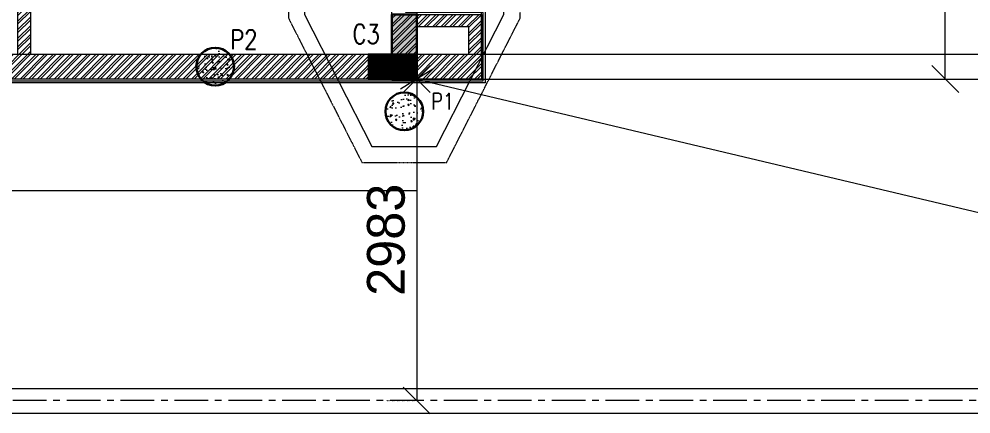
# Model space of a CAD drawing. Header units: metres. Extents: x 5205117 to 5948571, y 646915 to 1143748.
# Drawn here: x 5706594 to 5715427, y 806113 to 809777 of the extents above; entities that cross this region are included whole.
import ezdxf

# ---------------------------------------------------------------- set-up
doc = ezdxf.new("R2010")
doc.units = ezdxf.units.M
doc.header["$MEASUREMENT"] = 0
doc.header["$PDMODE"] = 35
doc.header["$PDSIZE"] = 10
for name, pattern in [('CENTER', [2, 1.25, -0.25, 0.25, -0.25]), ('DASHED', [0.75, 0.5, -0.25]), ('DOT2', [0.125, 0, -0.125]), ('HIDDEN', [0.375, 0.25, -0.125])]:
    doc.linetypes.add(name, pattern=pattern)
doc.layers.get('0').update_dxf_attribs({"color": 1, "linetype": 'DASHED', "lineweight": 30})
for name, color, linetype, lineweight in [('A-Center line', 1, 'CENTER', 9), ('PLOT', 7, 'Continuous', 5), ('road ht', 8, 'Continuous', 5), ('S-COLUMN & WALL', 5, 'Continuous', 30), ('S-COLUMN_H', 250, 'Continuous', 0), ('S-FOUND-EXCAVATION', 253, 'HIDDEN', 0), ('S-FOUND-FOOTING', 7, 'Continuous', 15), ('S-PILE', 96, 'Continuous', 30), ('S-TEXT COL.', 1, 'Continuous', 0), ('S-TEXT PILE', 7, 'Continuous', 0)]:
    doc.layers.add(name, color=color, linetype=linetype, lineweight=lineweight)
doc.layers.add('A-GF', color=8, linetype='Continuous', lineweight=0, transparency=0.5)
doc.styles.add('SETU 1', font='romans.shx', dxfattribs={"width": 0.8})
doc.styles.get("Standard").update_dxf_attribs({"font": 'GOTHIC.TTF'})
doc.dimstyles.get("Standard").update_dxf_attribs({"dimtxt": 2, "dimasz": 1, "dimexe": 0, "dimexo": 0, "dimgap": 0.1, "dimtad": 1, "dimdsep": 46, "dimtxsty": 'Standard', "dimblk": 'OBLIQUE', "dimcen": 0.1, "dimclrd": 256, "dimclre": 256, "dimclrt": 256, "dimadec": 0, "dimazin": 0, "dimtfac": 1, "dimtofl": 0, "dimtmove": 1, "dimatfit": 2, "dimldrblk": 'OPEN90', "dimfxl": 1, "dimtolj": 1, "dimtzin": 0, "dimlwd": -1, "dimlwe": -1, "dimarcsym": 0})

# ---------------------------------------------------------------- blocks, each defined once
blk = doc.blocks.new('P2')
at = {"layer": 'S-PILE', "lineweight": 0}
h = blk.add_hatch(dxfattribs=at)
h.set_pattern_fill('AR-CONC', color=256, scale=20)
h.set_pattern_definition([(49.99999999999999, (0, 0), (143.4520365201507, -12.55042699651902), [15, -165]), (355, (0, 0), (-27.7502667226, 150.4384267400024), [12, -132]), (100.45144446, (11.9543362, -1.0458688), (115.7017693454224, 137.8879981937259), [12.7480384, -140.2284224]), (46.18420000000001, (0, 40), (213.4482661343145, -33.10385615861531), [22.5, -247.5]), (96.63563549, (17.787349, 37.2413386), (186.9323891348457, 194.8237201549101), [19.1220684, -210.342752]), (351.1841639899999, (0, 40), (186.9323890109546, 194.823720053998), [18, -198.0000002]), (21, (20, 30), (119.3814104236923, -80.52377813306776), [15, -165]), (326.0000000000001, (20, 30), (48.66306638431634, 145.0300090093706), [12, -132]), (71.45144474, (29.9484508, 23.2896852), (168.0444753459942, 64.50623056127077), [12.748038, -140.2284224]), (37.50000000000001, (0, 0), (2.431971063458134, 66.5787707662623), [0, -130.4, 0, -134, 0, -132.5]), (7.499999999999999, (0, 0), (52.61390748842972, 78.88234237647205), [0, -76.39999999999999, 0, -127.4, 0, -50.5]), (327.5, (-44.6, 0), (106.7644872344818, -4.510974346875951), [0, -50, 0, -156, 0, -207]), (317.5, (-64.6, 0), (116.6372338684772, 20.02099646646354), [0, -65, 0, -103.6, 0, -147])])
edge = h.paths.add_edge_path()
edge.add_arc((0, 0), 175, 0, 360)
at = {"layer": 'S-PILE'}
blk.add_circle((0, 0), 175, dxfattribs=at)
blk = doc.blocks.new('_Oblique')
at = {"color": 0, "linetype": 'ByBlock', "lineweight": -2}
blk.add_line((-0.5, -0.5), (0.5, 0.5), dxfattribs=at)
blk = doc.blocks.new('*D269')
at = {"layer": 'Defpoints', "color": 0, "ltscale": 5, "transparency": 16777216}
for p in [(5710283.693550553, 809220.2669085914), (5722848.693550552, 806237.5943430499), (5722848.693550552, 806237.5943430499)]:
    blk.add_point(p, dxfattribs=at)
at = {"layer": 'road ht', "color": 1, "ltscale": 5, "transparency": 16777216}
blk.add_line((5710283.693550553, 809220.2669085914), (5722848.693550552, 806237.5943430499), dxfattribs=at)
at = {"layer": 'road ht', "color": 1, "ltscale": 5, "transparency": 16777216, "xscale": 250, "yscale": 250, "zscale": 250}
for p, rotation in [((5710283.693550553, 809220.2669085914), 166.6463209083907), ((5722848.693550552, 806237.5943430499), 346.6463209083907)]:
    blk.add_blockref('_Oblique', p, dxfattribs=dict(at, rotation=rotation))
at = {"layer": 'road ht', "color": 1, "ltscale": 5, "transparency": 16777216, "insert": (5716631.741208034, 808005.060941221), "char_height": 350, "attachment_point": 5, "rotation": 346.64632090839075}
blk.add_mtext('\\A1;12914', dxfattribs=at)
blk = doc.blocks.new('_Open90')
at = {"color": 0, "linetype": 'ByBlock', "lineweight": -2}
for p, q in [((-0.5, 0.5), (0, 0)), ((0, 0), (-1, 0)), ((0, 0), (-0.5, -0.5))]:
    blk.add_line(p, q, dxfattribs=at)
blk = doc.blocks.new('*D270')
at = {"layer": 'Defpoints', "color": 0, "ltscale": 5, "transparency": 16777216}
for p in [(5710283.693550553, 809520.2669085915), (5722848.693551507, 809220.2669085732), (5722848.693551507, 809153.1496837491)]:
    blk.add_point(p, dxfattribs=at)
at = {"layer": 'road ht', "linetype": 'DOT2', "ltscale": 5, "transparency": 16777216}
for p, q in [((5710283.693550553, 809520.2669085915), (5710283.693550553, 809220.2669085732)), ((5722848.693551507, 809153.1496837491), (5722848.693551507, 809220.2669085732))]:
    blk.add_line(p, q, dxfattribs=at)
at = {"layer": 'road ht', "color": 1, "ltscale": 5, "transparency": 16777216}
blk.add_line((5710283.693550553, 809220.2669085732), (5722848.693551507, 809220.2669085732), dxfattribs=at)
at = {"layer": 'road ht', "color": 1, "ltscale": 5, "transparency": 16777216, "xscale": 250, "yscale": 250, "zscale": 250, "rotation": 180}
blk.add_blockref('_Oblique', (5710283.693550553, 809220.2669085732), dxfattribs=at)
at = {"layer": 'road ht', "color": 1, "ltscale": 5, "transparency": 16777216, "xscale": 250, "yscale": 250, "zscale": 250}
blk.add_blockref('_Oblique', (5722848.693551507, 809220.2669085732), dxfattribs=at)
at = {"layer": 'road ht', "color": 1, "ltscale": 5, "transparency": 16777216, "insert": (5716566.19355103, 809504.0704435834), "char_height": 350, "attachment_point": 5}
blk.add_mtext('\\A1;12565', dxfattribs=at)
blk = doc.blocks.new('*D271')
at = {"layer": 'Defpoints', "color": 0, "ltscale": 5, "transparency": 16777216}
for p in [(5710114.258024113, 809220.266908592), (5709999.775922065, 806237.5943430507), (5710283.693550562, 806237.5943430507)]:
    blk.add_point(p, dxfattribs=at)
at = {"layer": 'road ht', "linetype": 'DOT2', "ltscale": 5, "transparency": 16777216}
for p, q in [((5710114.258024113, 809220.266908592), (5710283.693550562, 809220.266908592)), ((5709999.775922065, 806237.5943430507), (5710283.693550562, 806237.5943430507))]:
    blk.add_line(p, q, dxfattribs=at)
at = {"layer": 'road ht', "color": 1, "ltscale": 5, "transparency": 16777216}
blk.add_line((5710283.693550562, 809220.266908592), (5710283.693550562, 806237.5943430507), dxfattribs=at)
at = {"layer": 'road ht', "color": 1, "ltscale": 5, "transparency": 16777216, "xscale": 250, "yscale": 250, "zscale": 250}
for p, rotation in [((5710283.693550562, 809220.266908592), 90), ((5710283.693550562, 806237.5943430507), 270)]:
    blk.add_blockref('_Oblique', p, dxfattribs=dict(at, rotation=rotation))
at = {"layer": 'road ht', "color": 1, "ltscale": 5, "transparency": 16777216, "insert": (5709999.890015552, 807728.9306258195), "char_height": 350, "attachment_point": 5, "rotation": 90}
blk.add_mtext('\\A1;2983', dxfattribs=at)
blk = doc.blocks.new('*D272')
at = {"layer": 'Defpoints', "color": 0, "ltscale": 5, "transparency": 16777216}
for p in [(5710283.693550553, 809370.2669085823), (5683528.693550553, 809293.9105159728), (5710283.693550553, 808184.6789096133)]:
    blk.add_point(p, dxfattribs=at)
at = {"layer": 'road ht', "linetype": 'DOT2', "ltscale": 5, "transparency": 16777216}
for p, q in [((5710283.693550553, 809370.2669085823), (5710283.693550553, 808184.6789096133)), ((5683528.693550553, 809293.9105159728), (5683528.693550553, 808184.6789096133))]:
    blk.add_line(p, q, dxfattribs=at)
at = {"layer": 'road ht', "ltscale": 5, "transparency": 16777216}
blk.add_line((5683528.693550553, 808184.6789096133), (5710283.693550553, 808184.6789096133), dxfattribs=at)
at = {"layer": 'road ht', "ltscale": 5, "transparency": 16777216, "rotation": 180}
blk.add_blockref('_Oblique', (5683528.693550553, 808184.6789096133), dxfattribs=at)
at = {"layer": 'road ht', "ltscale": 5, "transparency": 16777216}
blk.add_blockref('_Oblique', (5710283.693550553, 808184.6789096133), dxfattribs=at)
at = {"layer": 'road ht', "ltscale": 5, "transparency": 16777216, "insert": (5696906.193550553, 808289.8095010477), "char_height": 200, "attachment_point": 5}
blk.add_mtext('\\A1;26755', dxfattribs=at)
blk = doc.blocks.new('*D315')
at = {"layer": 'Defpoints', "color": 0, "ltscale": 5, "transparency": 16777216}
for p in [(5715020.101208573, 818510.2669085825), (5715188.080184685, 818510.2669085825), (5715020.101208573, 809220.2669085737)]:
    blk.add_point(p, dxfattribs=at)
at = {"layer": 'road ht', "linetype": 'DOT2', "ltscale": 5, "transparency": 16777216}
for p, q in [((5715020.101208573, 818510.2669085825), (5715188.080184685, 818510.2669085825)), ((5715020.101208573, 809220.2669085737), (5715188.080184685, 809220.2669085737))]:
    blk.add_line(p, q, dxfattribs=at)
at = {"layer": 'road ht', "color": 1, "ltscale": 5, "transparency": 16777216}
blk.add_line((5715188.080184685, 809220.2669085737), (5715188.080184685, 818510.2669085825), dxfattribs=at)
at = {"layer": 'road ht', "color": 1, "ltscale": 5, "transparency": 16777216, "xscale": 250, "yscale": 250, "zscale": 250}
for p, rotation in [((5715188.080184685, 818510.2669085825), 90), ((5715188.080184685, 809220.2669085737), 270)]:
    blk.add_blockref('_Oblique', p, dxfattribs=dict(at, rotation=rotation))
at = {"layer": 'road ht', "color": 1, "ltscale": 5, "transparency": 16777216, "insert": (5714904.276649674, 813865.2669085762), "char_height": 350, "attachment_point": 5, "rotation": 90}
blk.add_mtext('\\A1;9290', dxfattribs=at)

msp = doc.modelspace()

# ---------------------------------------------------------------- hatches: boundary and pattern name
at = {"layer": 'A-GF', "ltscale": 5}
h = msp.add_hatch(dxfattribs=at)
h.set_pattern_fill('ANSI32', color=256, scale=150)
h.set_pattern_definition([(45, (2381980.782395632, 499763.4605104462), (-39.77475644174329, 39.7747564417433), []), (45, (2382007.298899882, 499763.4605104462), (-39.77475644174329, 39.7747564417433), [])])
h.paths.add_polyline_path([(5713728.693550553, 818510.2669085816), (5708828.693550552, 818510.2669085817), (5708828.693550552, 817910.2669085817), (5713728.693550553, 817910.2669085816)])
h.paths.add_polyline_path([(5709058.693550552, 818280.2669085817), (5709058.693550552, 818140.2669085817), (5713498.693550553, 818140.2669085816), (5713498.693550553, 818280.2669085816)], flags=16)
h.paths.add_polyline_path([(5710768.693550553, 813220.2669085817), (5710283.693550553, 813220.2669085817), (5710283.693550553, 813475.2669085817), (5710768.693550553, 813475.2669085817)], flags=16)
h.paths.add_polyline_path([(5708298.693550552, 818280.2669085817), (5701273.693550552, 818280.2669085817), (5701273.693550553, 819525.2669085816), (5701503.693550553, 819525.2669085816), (5701503.693550552, 818510.2669085817), (5704338.693550552, 818510.2669085816), (5704338.693550553, 819525.2669085816), (5704938.693550553, 819525.2669085816), (5704938.693550552, 818510.2669085817), (5708528.693550552, 818510.2669085817), (5708528.693550552, 817910.2669085817), (5708298.693550552, 817910.2669085817)])
h.paths.add_polyline_path([(5698318.693550552, 818510.2669085817), (5698318.693550552, 816435.2669085817), (5699148.693550552, 816435.2669085817), (5699148.693550552, 818510.2669085817)])
h.paths.add_polyline_path([(5698918.693550552, 816550.2669085817), (5698918.693550552, 818280.2669085817), (5698433.693550552, 818280.2669085817), (5698433.693550552, 816550.2669085817)], flags=16)
h.paths.add_polyline_path([(5710768.693550553, 809705.2669085815), (5710283.693550553, 809705.2669085815), (5710283.693550553, 809450.2669085815), (5710768.693550553, 809450.2669085815)], flags=16)
h.paths.add_polyline_path([(5710053.693550553, 813105.2669085817), (5710883.693550553, 813105.2669085817), (5710883.693550553, 813705.2669085817), (5707848.693550553, 813705.2669085817), (5707848.693550553, 813475.2669085817), (5710053.693550553, 813475.2669085817)])
h.paths.add_polyline_path([(5701273.693550552, 821395.2669085816), (5698548.693550552, 821395.2669085816), (5698548.693550552, 821140.2669085816), (5701273.693550552, 821140.2669085816)], flags=16)
h.paths.add_polyline_path([(5704823.693550552, 818510.2669085817), (5704823.693550553, 819295.2669085816), (5704568.693550553, 819295.2669085816), (5704568.693550552, 818510.2669085817)], flags=16)
h.paths.add_polyline_path([(5704938.693550552, 821625.2669085816), (5704938.693550552, 821025.2669085816), (5704338.693550552, 821025.2669085816), (5704338.693550552, 821625.2669085816)])
h.paths.add_polyline_path([(5690388.693550552, 821140.2669085816), (5690388.693550552, 821395.2669085816), (5689903.693550552, 821395.2669085816), (5689903.693550552, 821140.2669085816)], flags=16)
h.paths.add_polyline_path([(5690618.693550552, 818510.2669085817), (5690618.693550552, 816435.2669085817), (5689788.693550552, 816435.2669085817), (5689788.693550552, 818510.2669085817)])
h.paths.add_polyline_path([(5690018.693550552, 816550.2669085817), (5690018.693550552, 818280.2669085817), (5690503.693550552, 818280.2669085817), (5690503.693550552, 816550.2669085817)], flags=16)
h.paths.add_polyline_path([(5682233.693550552, 817035.2669085817), (5681403.693550552, 817035.2669085817), (5681403.693550552, 816435.2669085817), (5688563.693550552, 816435.2669085817), (5688563.693550552, 816665.2669085817), (5682233.693550552, 816665.2669085817)])
h.paths.add_polyline_path([(5688563.693550552, 813705.2669085817), (5682928.693550552, 813705.2669085817), (5682928.693550552, 813105.2669085817), (5683758.693550552, 813105.2669085817), (5683758.693550552, 813475.2669085817), (5688563.693550552, 813475.2669085817)])
h.paths.add_polyline_path([(5683043.693550552, 813220.2669085817), (5683043.693550552, 813475.2669085817), (5683528.693550552, 813475.2669085817), (5683528.693550552, 813220.2669085817)], flags=16)
h.paths.add_polyline_path([(5683528.693550552, 809450.2669085817), (5683528.693550552, 809705.2669085817), (5683043.693550552, 809705.2669085817), (5683043.693550552, 809450.2669085817)], flags=16)
h.paths.add_polyline_path([(5710883.693550553, 809220.2669085732), (5704708.693550552, 809220.2669085803), (5704708.693550553, 809935.2669085818), (5704938.693550553, 809935.2669085818), (5704938.693550552, 809450.2669085815), (5706583.693550553, 809450.2669085811), (5706583.693550553, 809935.2669085815), (5706698.693550553, 809935.2669085815), (5706698.693550553, 809450.2669085811), (5710053.693550553, 809450.2669085815), (5710053.693550553, 809820.2669085815), (5710883.693550553, 809820.2669085815)])
h.paths.add_polyline_path([(5703658.693550552, 809935.2669085815), (5703658.693550552, 809220.2669085815), (5702503.693550552, 809220.2669085815), (5702503.693550552, 809935.2669085815), (5702618.693550551, 809935.2669085815), (5702618.693550552, 809450.2669085801), (5703543.693550551, 809450.2669085814), (5703543.693550552, 809935.2669085815)], flags=17)
h.paths.add_polyline_path([(5701503.693550552, 821625.2669085816), (5698318.693550552, 821625.2669085814), (5698318.693550552, 821255.2669085816), (5690618.693550552, 821255.2669085816), (5690618.693550552, 821625.2669085816), (5681403.693550552, 821625.2669085816), (5681403.693550552, 821025.2669085816), (5682233.693550552, 821025.2669085816), (5682233.693550552, 821395.2669085816), (5689788.693550552, 821395.2669085816), (5689788.693550552, 821025.2669085816), (5701503.693550552, 821025.2669085816)])
h.paths.add_polyline_path([(5682003.693550552, 821395.2669085816), (5682003.693550552, 821140.2669085816), (5681518.693550552, 821140.2669085816), (5681518.693550552, 821395.2669085816)], flags=16)
h.paths.add_polyline_path([(5682003.693550552, 816665.2669085817), (5682003.693550552, 816920.2669085817), (5681518.693550552, 816920.2669085817), (5681518.693550552, 816665.2669085817)], flags=16)
h.paths.add_polyline_path([(5704568.693550552, 821395.2669085816), (5704568.693550552, 821140.2669085816), (5704823.693550552, 821140.2669085816), (5704823.693550552, 821395.2669085816)], flags=16)
h.paths.add_polyline_path([(5706583.693550553, 812200.2669085774), (5706583.693550553, 813475.2669085826), (5706098.693550553, 813475.2669085826), (5706098.693550553, 813705.2669085817), (5706698.693550553, 813705.2669085817), (5706698.693550553, 810835.2669085815), (5706583.693550553, 810835.2669085815), (5706583.693550553, 812085.2669085774), (5702618.693550553, 812085.2669085775), (5702618.693550553, 812200.2669085771)])
h.paths.add_polyline_path([(5698433.693550552, 813475.2669085821), (5700098.693550552, 813475.2669085817), (5700098.693550553, 811775.2669085818), (5698318.693550554, 811775.2669085818), (5698318.693550552, 809220.2669085815), (5699148.693550551, 809220.2669085815), (5699148.693550552, 809935.2669085815), (5698433.693550552, 809935.2669085815), (5698433.693550553, 811660.2669085818), (5700098.693550553, 811660.2669085818), (5700098.693550552, 810785.2669085815), (5700213.693550552, 810785.2669085815), (5700213.693550552, 813475.2669085817), (5702503.693550552, 813475.2669085817), (5702503.693550552, 810835.2669085815), (5702618.693550552, 810835.2669085815), (5702618.693550552, 813475.2669085816), (5704823.693550553, 813475.2669085815), (5704823.693550551, 813050.2669085755), (5704938.693550551, 813050.2669085755), (5704938.693550553, 813475.2669085815), (5704938.693550553, 813475.2669085822), (5704938.693550553, 813705.2669085822), (5698318.693550552, 813705.2669085817), (5698318.693550554, 812675.2669085817), (5698433.693550553, 812675.2669085817)])
h.paths.add_polyline_path([(5698548.693550552, 809450.2669085815), (5699033.693550552, 809450.2669085815), (5699033.693550552, 809820.2669085815), (5698548.693550552, 809820.2669085814)], flags=16)
h.paths.add_polyline_path([(5699748.693550552, 809820.2669085815), (5700213.693550552, 809820.2669085815), (5700213.693550552, 809935.2669085815), (5699748.693550552, 809935.2669085815)], flags=17)
h.paths.add_polyline_path([(5688873.693550552, 812250.2669085814), (5688333.693550555, 812250.2669085814), (5688333.693550552, 809450.2669085817), (5683758.693550552, 809450.2669085817), (5683758.693550552, 809820.2669085817), (5682928.693550552, 809820.2669085817), (5682928.693550552, 809220.2669085817), (5689048.693550552, 809220.2669085817), (5689048.693550552, 809450.2669085817), (5688448.693550552, 809450.2669085817), (5688448.693550555, 812135.2669085816), (5688873.693550552, 812135.2669085816)])
h.paths.add_polyline_path([(5689723.693550552, 812250.2669085816), (5689723.693550552, 812135.2669085816), (5690503.693550552, 812135.2669085816), (5690503.693550552, 809450.2669085817), (5689648.693550552, 809450.2669085817), (5689648.693550552, 809220.2669098482), (5690618.693550552, 809220.2669085817), (5690618.693550552, 813705.2669085817), (5689788.693550552, 813705.2669085817), (5689788.693550552, 813475.2669085817), (5690388.693550552, 813475.2669085817), (5690388.693550552, 812250.2669085816)])
h = msp.add_hatch(dxfattribs=at)
h.set_pattern_fill('ANSI31', color=256, scale=75, angle=-5.088887490341627e-14)
h.set_pattern_definition([(44.99999999999992, (2000080.08416189, 445507.4846533127), (-6.629126073623877, 6.629126073623889), [])])
h.paths.add_polyline_path([(5710283.693550553, 809450.2669085697), (5710283.693550553, 809220.2669085697), (5709833.693550553, 809220.266908562), (5709833.693550553, 809450.266908562)])
at = {"layer": 'S-COLUMN_H'}
h = msp.add_hatch(color=256, dxfattribs=at)
h.dxf.hatch_style = 1
h.paths.add_polyline_path([(5710053.693550553, 809820.2669085915), (5710283.693550553, 809820.2669085915), (5710283.693550553, 809220.2669085915), (5710053.693550553, 809220.2669085915)])

# ---------------------------------------------------------------- linework, layer by layer
at = {"layer": 'A-Center line', "ltscale": 250}
msp.add_line((5722848.693550553, 806237.5943430502), (5670188.086498704, 806237.5943430502), dxfattribs=at)
at = {"layer": 'A-GF', "ltscale": 0.5}
msp.add_lwpolyline([(5704938.69355055, 809450.2669085847), (5710053.693550551, 809450.2669085847), (5710053.693550552, 813475.2669085826), (5704938.693550551, 813475.2669085828)], close=True, dxfattribs=at)
at = {"layer": 'A-GF', "ltscale": 5}
for points in [[(5710283.693550559, 809450.2669085793), (5710883.693550553, 809450.2669085837), (5710883.693550553, 813475.2669085829), (5710283.693550559, 813475.2669085783)], [(5704691.693550552, 809935.2669085815), (5704691.693550552, 809203.2669085803), (5710900.693550553, 809203.2669085732), (5710900.693550553, 809837.2669085815), (5710183.693550553, 809837.2669085815), (5710183.693550553, 809855.2669085815), (5710918.693550553, 809855.2669085815), (5710918.693550553, 809185.2669085732), (5704673.693550552, 809185.2669085803), (5704673.693550552, 809935.2669085815)], [(5710883.693550553, 809220.2669085732), (5704708.693550552, 809220.2669085803), (5704708.693550553, 809935.2669085818), (5704938.693550553, 809935.2669085818), (5704938.693550552, 809450.2669085815), (5706583.693550553, 809450.2669085811), (5706583.693550553, 809935.2669085815), (5706698.693550553, 809935.2669085815), (5706698.693550553, 809450.2669085811), (5710053.693550553, 809450.2669085815), (5710053.693550553, 809820.2669085815), (5710883.693550553, 809820.2669085815)], [(5710768.693550553, 809705.2669085815), (5710283.693550553, 809705.2669085815), (5710283.693550553, 809450.2669085815), (5710768.693550553, 809450.2669085815)]]:
    msp.add_lwpolyline(points, close=True, dxfattribs=at)
at = {"layer": 'A-GF', "ltscale": 5, "flags": 128}
msp.add_lwpolyline([(5709833.693550553, 809450.266908562), (5709833.693550553, 809220.266908562), (5710283.693550553, 809220.2669085697), (5710283.693550553, 809450.2669085697)], close=True, dxfattribs=at)
at = {"layer": 'PLOT', "ltscale": 0.5}
for p, q in [((5670418.086503477, 806350.2669085826), (5722618.693550553, 806350.2669085826)), ((5670418.086503477, 806120.2669085828), (5722848.693550556, 806120.2669085828))]:
    msp.add_line(p, q, dxfattribs=at)
at = {"layer": 'road ht', "transparency": 33554559}
for p, q in [((5710883.693550553, 809450.2669085737), (5717618.693550553, 809450.2669085737)), ((5710883.693550553, 809220.2669085732), (5717618.693550553, 809220.2669085732))]:
    msp.add_line(p, q, dxfattribs=at)
at = {"layer": 'S-COLUMN & WALL', "color": 5}
msp.add_lwpolyline([(5710053.693550553, 809820.2669085915), (5710283.693550553, 809820.2669085915), (5710283.693550553, 809220.2669085915), (5710053.693550553, 809220.2669085915)], close=True, dxfattribs=at)
at = {"layer": 'S-FOUND-EXCAVATION'}
msp.add_lwpolyline([(5709093.693563214, 810595.2669831904), (5709093.693563214, 809784.8567376974), (5709775.988452354, 808445.2669831904), (5710561.398645643, 808445.2669831904), (5711243.693563214, 809784.8567362939), (5711243.693563214, 810595.2669831904)], close=True, dxfattribs=at)
at = {"layer": 'S-FOUND-FOOTING', "color": 1}
msp.add_lwpolyline([(5709243.693563214, 810445.2669831904), (5709243.693563214, 809820.2669348953), (5709868.693549918, 808595.2669831904), (5710468.693549918, 808595.2669831904), (5711093.693563214, 809820.2669348953), (5711093.693563214, 810445.2669831904), (5709243.693563214, 810445.2669831904)], dxfattribs=at)
at = {"layer": 'S-PILE'}
msp.add_circle((5708413.693550553, 809335.2669085796), 175, dxfattribs=at)

# ---------------------------------------------------------------- block references
for p, rotation in [((5708413.693550553, 809335.2669085796), 270), ((5710168.693549918, 808920.2669348953), 180)]:
    msp.add_blockref('P2', p, dxfattribs=dict(at, rotation=rotation))

# ---------------------------------------------------------------- texts
at = {"layer": 'S-TEXT COL.', "color": 1, "true_color": 0xe61414, "style": 'SETU 1', "width": 0.8}
msp.add_text('C3', height=180, dxfattribs=at).set_placement((5709688.583787286, 809547.7336025251))
at = {"layer": 'S-TEXT PILE', "style": 'SETU 1', "width": 0.8}
for s, height, p in [('P2', 180, (5708552.58085404, 809496.7846952282)), ('P1', 150, (5710419.166489956, 808938.9174244967))]:
    msp.add_text(s, height=height, dxfattribs=at).set_placement(p)

# ---------------------------------------------------------------- dimensions: what is measured, and where the dimension line sits
at = {"layer": 'road ht', "color": 12, "ltscale": 5}
for base, p1, p2, picture, middle in [((5715188.080184685, 818510.2669085825), (5715020.101208571, 809220.2669085732), (5715020.101208571, 818510.2669085821), '*D315', (5714904.276649674, 813865.2669085762)), ((5710283.693550562, 806237.5943430507), (5710114.258024111, 809220.2669085915), (5709999.775922063, 806237.5943430503), '*D271', (5709999.890015552, 807728.9306258195))]:
    dim = msp.add_linear_dim(base=base, p1=p1, p2=p2, angle=90, dimstyle='Standard', override={"dimtxt": 350, "dimasz": 250, "dimgap": 100, "dimdec": 0, "dimclrd": 1, "dimclrt": 1, "dimtdec": 0, "dimfxl": 0.1}, dxfattribs=at)
    dim.commit()
    dim.dimension.update_dxf_attribs({"geometry": picture, "text_midpoint": middle})
dim = msp.add_linear_dim(base=(5722848.693551507, 809220.2669085732), p1=(5710283.693550553, 809520.2669085915), p2=(5722848.693551507, 809153.1496837491), dimstyle='Standard', override={"dimtxt": 350, "dimasz": 250, "dimgap": 100, "dimdec": 0, "dimclrd": 1, "dimclrt": 1, "dimtdec": 0, "dimfxl": 0.1}, dxfattribs=at)
dim.commit()
dim.dimension.update_dxf_attribs({"geometry": '*D270', "text_midpoint": (5716566.19355103, 809504.0704435834)})
at = {"layer": 'road ht', "ltscale": 5}
dim = msp.add_linear_dim(base=(5710283.693550553, 808184.6789096133), p1=(5683528.693550553, 809293.9105159728), p2=(5710283.693550553, 809370.2669085823), dimstyle='Standard', override={"dimtxt": 200, "dimdec": 0, "dimtdec": 0, "dimfxl": 0.1}, dxfattribs=at)
dim.commit()
dim.dimension.update_dxf_attribs({"geometry": '*D272', "text_midpoint": (5696906.193550553, 808289.8095010477)})
at = {"layer": 'road ht', "color": 12, "ltscale": 5}
dim = msp.add_aligned_dim(p1=(5710283.693550553, 809220.2669085915), p2=(5722848.693550553, 806237.5943430502), distance=-4.41352252694124e-10, dimstyle='Standard', override={"dimtxt": 350, "dimasz": 250, "dimgap": 100, "dimdec": 0, "dimclrd": 1, "dimclrt": 1, "dimtdec": 0, "dimfxl": 0.1}, dxfattribs=at)
dim.commit()
dim.dimension.update_dxf_attribs({"geometry": '*D269', "text_midpoint": (5716631.741208034, 808005.060941221)})

doc.saveas('drawing.dxf')
